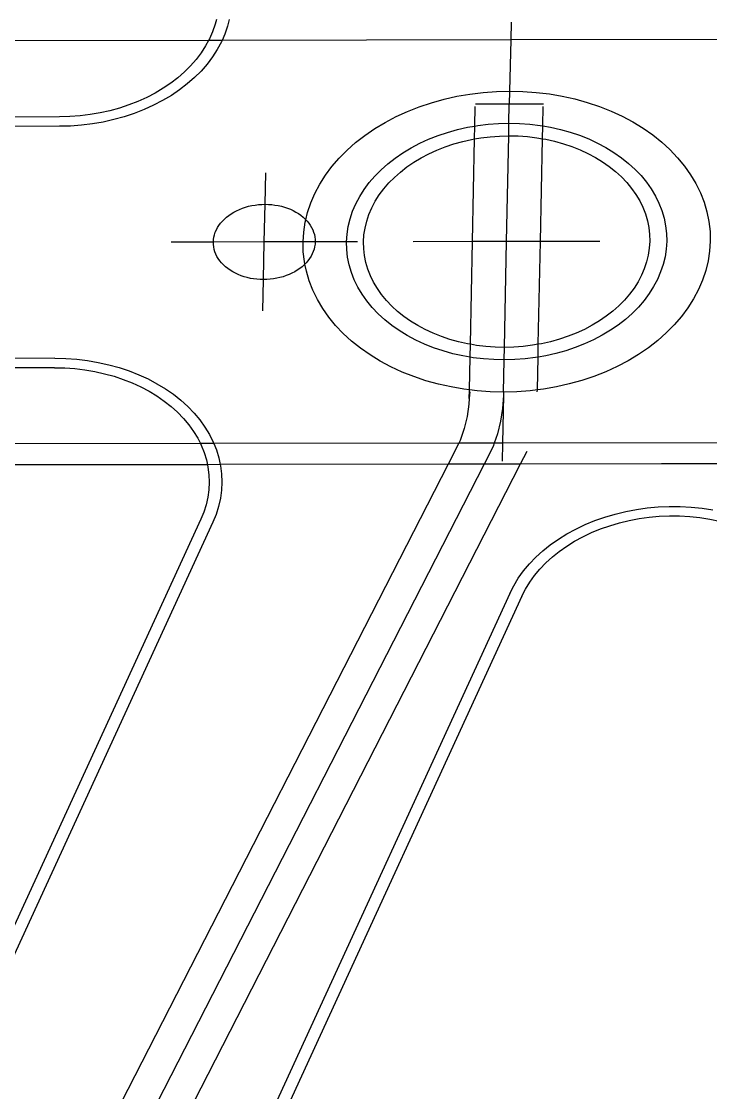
# Model space of a CAD drawing. Extents: x -83 to 83, y -28 to 43.
# Drawn here: x -78.039 to -77.9357, y -7.4987 to -7.3382 of the extents above; entities that cross this region are included whole.
import ezdxf

# ---------------------------------------------------------------- set-up
doc = ezdxf.new("R2010")
doc.units = 0
doc.layers.get('0').update_dxf_attribs({"linetype": 'CONTINUOUS'})

msp = doc.modelspace()

# ---------------------------------------------------------------- linework, layer by layer
for p, q in [((-78.00976, -7.33792), (-78.00995, -7.33865)), ((-78.00783, -7.33792), (-78.00809, -7.33894)), ((-78.00995, -7.33865), (-78.01034, -7.33975)), ((-78.00809, -7.33894), (-78.00851, -7.34013)), ((-77.9656, -7.33832), (-77.96565, -7.34099)), ((-78.01094, -7.34107), (-78.0791, -7.34118)), ((-78.01094, -7.34107), (-78.01139, -7.34189)), ((-78.01081, -7.34083), (-78.01094, -7.34107)), ((-78.00892, -7.34107), (-78.01094, -7.34107)), ((-78.01034, -7.33975), (-78.01081, -7.34083)), ((-78.00892, -7.34107), (-78.00902, -7.34129)), ((-78.00851, -7.34013), (-78.00892, -7.34107)), ((-77.96565, -7.34099), (-78.00892, -7.34107)), ((-77.96565, -7.34099), (-77.96581, -7.34865)), ((-77.87679, -7.34085), (-77.96565, -7.34099)), ((-78.01139, -7.34189), (-78.01205, -7.34291)), ((-78.00964, -7.34243), (-78.01036, -7.34354)), ((-78.00902, -7.34129), (-78.00964, -7.34243)), ((-78.0128, -7.34391), (-78.01363, -7.34486)), ((-78.01205, -7.34291), (-78.0128, -7.34391)), ((-78.01036, -7.34354), (-78.01117, -7.34462)), ((-78.01455, -7.34578), (-78.01555, -7.34665)), ((-78.01363, -7.34486), (-78.01455, -7.34578)), ((-78.01207, -7.34565), (-78.01306, -7.34664)), ((-78.01117, -7.34462), (-78.01207, -7.34565)), ((-78.01661, -7.34747), (-78.01775, -7.34824)), ((-78.01555, -7.34665), (-78.01661, -7.34747)), ((-78.01414, -7.34758), (-78.01529, -7.34847)), ((-78.01306, -7.34664), (-78.01414, -7.34758)), ((-78.01895, -7.34895), (-78.02021, -7.34961)), ((-78.01775, -7.34824), (-78.01895, -7.34895)), ((-78.01529, -7.34847), (-78.01652, -7.3493)), ((-77.97372, -7.34943), (-77.97177, -7.34909)), ((-77.97177, -7.34909), (-77.96979, -7.34885)), ((-77.96979, -7.34885), (-77.9678, -7.3487)), ((-77.9678, -7.3487), (-77.96581, -7.34865)), ((-77.96581, -7.34865), (-77.96586, -7.35062)), ((-77.96581, -7.34865), (-77.96381, -7.3487)), ((-77.96381, -7.3487), (-77.96183, -7.34884)), ((-77.96183, -7.34884), (-77.95986, -7.34907)), ((-77.95986, -7.34907), (-77.95793, -7.34941)), ((-78.02288, -7.35073), (-78.02429, -7.3512)), ((-78.02152, -7.3502), (-78.02288, -7.35073)), ((-78.02021, -7.34961), (-78.02152, -7.3502)), ((-78.01918, -7.35078), (-78.0206, -7.35143)), ((-78.01782, -7.35007), (-78.01918, -7.35078)), ((-78.01652, -7.3493), (-78.01782, -7.35007)), ((-77.97935, -7.351), (-77.97752, -7.35039)), ((-77.97752, -7.35039), (-77.97564, -7.34986)), ((-77.97564, -7.34986), (-77.97372, -7.34943)), ((-77.96586, -7.35062), (-77.97095, -7.35063)), ((-77.96591, -7.35347), (-77.96586, -7.35062)), ((-77.96075, -7.35061), (-77.96586, -7.35062)), ((-77.95793, -7.34941), (-77.95602, -7.34983)), ((-77.95602, -7.34983), (-77.95417, -7.35035)), ((-77.95417, -7.35035), (-77.95236, -7.35095)), ((-78.0302, -7.35237), (-78.03173, -7.35248)), ((-78.02869, -7.35218), (-78.0302, -7.35237)), ((-78.0272, -7.35193), (-78.02869, -7.35218)), ((-78.02573, -7.3516), (-78.0272, -7.35193)), ((-78.02429, -7.3512), (-78.02573, -7.3516)), ((-78.02207, -7.352), (-78.02359, -7.3525)), ((-78.0206, -7.35143), (-78.02207, -7.352)), ((-77.98284, -7.35248), (-77.98113, -7.3517)), ((-77.98113, -7.3517), (-77.97935, -7.351)), ((-77.97104, -7.3539), (-77.97098, -7.35096)), ((-77.96086, -7.35387), (-77.96081, -7.35094)), ((-77.95236, -7.35095), (-77.95061, -7.35165)), ((-77.95061, -7.35165), (-77.94893, -7.35242)), ((-77.94893, -7.35242), (-77.94733, -7.35328)), ((-78.03326, -7.35252), (-78.07933, -7.3526)), ((-78.03329, -7.35393), (-78.06581, -7.35398)), ((-78.03163, -7.35389), (-78.03329, -7.35393)), ((-78.03173, -7.35248), (-78.03326, -7.35252)), ((-78.02999, -7.35377), (-78.03163, -7.35389)), ((-78.02835, -7.35357), (-78.02999, -7.35377)), ((-78.02674, -7.35329), (-78.02835, -7.35357)), ((-78.02515, -7.35293), (-78.02674, -7.35329)), ((-78.02359, -7.3525), (-78.02515, -7.35293)), ((-77.98604, -7.35428), (-77.98448, -7.35334)), ((-77.98448, -7.35334), (-77.98284, -7.35248)), ((-77.97213, -7.35408), (-77.97104, -7.3539)), ((-77.97107, -7.35582), (-77.97104, -7.3539)), ((-77.97104, -7.3539), (-77.97059, -7.35382)), ((-77.97059, -7.35382), (-77.96904, -7.35363)), ((-77.96904, -7.35363), (-77.96748, -7.35351)), ((-77.96748, -7.35351), (-77.96591, -7.35347)), ((-77.96594, -7.35535), (-77.96591, -7.35347)), ((-77.96591, -7.35347), (-77.96434, -7.35351)), ((-77.96434, -7.35351), (-77.96278, -7.35362)), ((-77.96278, -7.35362), (-77.96123, -7.3538)), ((-77.96123, -7.3538), (-77.96086, -7.35387)), ((-77.9609, -7.35579), (-77.96086, -7.35387)), ((-77.96086, -7.35387), (-77.95971, -7.35406)), ((-77.94733, -7.35328), (-77.9458, -7.35421)), ((-77.9889, -7.35637), (-77.98752, -7.35529)), ((-77.98752, -7.35529), (-77.98604, -7.35428)), ((-77.97795, -7.35587), (-77.97655, -7.35532)), ((-77.97655, -7.35532), (-77.97511, -7.35484)), ((-77.97511, -7.35484), (-77.97364, -7.35442)), ((-77.97364, -7.35442), (-77.97213, -7.35408)), ((-77.97013, -7.35566), (-77.96875, -7.35549)), ((-77.96875, -7.35549), (-77.96735, -7.35539)), ((-77.96735, -7.35539), (-77.96594, -7.35535)), ((-77.96626, -7.3712), (-77.96594, -7.35535)), ((-77.96594, -7.35535), (-77.96454, -7.35538)), ((-77.96454, -7.35538), (-77.96315, -7.35548)), ((-77.96315, -7.35548), (-77.96176, -7.35565)), ((-77.96176, -7.35565), (-77.9609, -7.35579)), ((-77.95971, -7.35406), (-77.95821, -7.3544)), ((-77.95821, -7.3544), (-77.95675, -7.3548)), ((-77.95675, -7.3548), (-77.95533, -7.35528)), ((-77.95533, -7.35528), (-77.95396, -7.35583)), ((-77.9458, -7.35421), (-77.94436, -7.35522)), ((-77.94436, -7.35522), (-77.94302, -7.35629)), ((-77.99019, -7.35751), (-77.9889, -7.35637)), ((-77.98181, -7.3579), (-77.98058, -7.35716)), ((-77.98058, -7.35716), (-77.97929, -7.35648)), ((-77.97929, -7.35648), (-77.97795, -7.35587)), ((-77.97671, -7.35749), (-77.97546, -7.357)), ((-77.97546, -7.357), (-77.97418, -7.35657)), ((-77.97418, -7.35657), (-77.97285, -7.3562)), ((-77.97285, -7.3562), (-77.97151, -7.3559)), ((-77.97151, -7.3559), (-77.97107, -7.35582)), ((-77.97139, -7.37121), (-77.97107, -7.35582)), ((-77.97107, -7.35582), (-77.97013, -7.35566)), ((-77.96121, -7.37119), (-77.9609, -7.35579)), ((-77.9609, -7.35579), (-77.9604, -7.35588)), ((-77.9604, -7.35588), (-77.95907, -7.35618)), ((-77.95907, -7.35618), (-77.95776, -7.35654)), ((-77.95776, -7.35654), (-77.95649, -7.35697)), ((-77.95649, -7.35697), (-77.95526, -7.35746)), ((-77.95396, -7.35583), (-77.95264, -7.35644)), ((-77.95264, -7.35644), (-77.95137, -7.35711)), ((-77.95137, -7.35711), (-77.95018, -7.35784)), ((-77.94302, -7.35629), (-77.94178, -7.35743)), ((-77.99246, -7.35997), (-77.99138, -7.35871)), ((-77.99138, -7.35871), (-77.99019, -7.35751)), ((-77.98407, -7.35954), (-77.98298, -7.35869)), ((-77.98298, -7.35869), (-77.98181, -7.3579)), ((-77.98017, -7.35931), (-77.97907, -7.35865)), ((-77.97907, -7.35865), (-77.97791, -7.35804)), ((-77.97791, -7.35804), (-77.97671, -7.35749)), ((-77.95526, -7.35746), (-77.95408, -7.358)), ((-77.95408, -7.358), (-77.95295, -7.3586)), ((-77.95295, -7.3586), (-77.95188, -7.35926)), ((-77.95018, -7.35784), (-77.94905, -7.35864)), ((-77.94905, -7.35864), (-77.94799, -7.35948)), ((-77.94178, -7.35743), (-77.94064, -7.35863)), ((-77.94064, -7.35863), (-77.93961, -7.35988)), ((-77.99343, -7.36127), (-77.99246, -7.35997)), ((-77.98601, -7.36138), (-77.98508, -7.36044)), ((-77.98508, -7.36044), (-77.98407, -7.35954)), ((-77.98218, -7.36078), (-77.9812, -7.36002)), ((-77.9812, -7.36002), (-77.98017, -7.35931)), ((-77.95188, -7.35926), (-77.95087, -7.35997)), ((-77.95087, -7.35997), (-77.94993, -7.36072)), ((-77.94799, -7.35948), (-77.94701, -7.36038)), ((-77.94701, -7.36038), (-77.94612, -7.36132)), ((-77.93961, -7.35988), (-77.93869, -7.36118)), ((-78.00247, -7.36562), (-78.00238, -7.36092)), ((-77.99428, -7.36262), (-77.99343, -7.36127)), ((-77.98686, -7.36237), (-77.98601, -7.36138)), ((-77.98392, -7.36242), (-77.98309, -7.36158)), ((-77.98309, -7.36158), (-77.98218, -7.36078)), ((-77.94993, -7.36072), (-77.94905, -7.36152)), ((-77.94905, -7.36152), (-77.94825, -7.36236)), ((-77.94612, -7.36132), (-77.94531, -7.3623)), ((-77.93869, -7.36118), (-77.9379, -7.36252)), ((-77.99501, -7.364), (-77.99428, -7.36262)), ((-77.98829, -7.36445), (-77.98762, -7.36339)), ((-77.98762, -7.36339), (-77.98686, -7.36237)), ((-77.98536, -7.36422), (-77.98468, -7.3633)), ((-77.98468, -7.3633), (-77.98392, -7.36242)), ((-77.94825, -7.36236), (-77.94753, -7.36324)), ((-77.94753, -7.36324), (-77.94688, -7.36416)), ((-77.94531, -7.3623), (-77.94459, -7.36332)), ((-77.94459, -7.36332), (-77.94396, -7.36438)), ((-77.9379, -7.36252), (-77.93722, -7.3639)), ((-77.99562, -7.36541), (-77.99501, -7.364)), ((-77.98887, -7.36554), (-77.98829, -7.36445)), ((-77.98647, -7.36614), (-77.98596, -7.36517)), ((-77.98596, -7.36517), (-77.98536, -7.36422)), ((-77.94688, -7.36416), (-77.94632, -7.3651)), ((-77.94632, -7.3651), (-77.94585, -7.36607)), ((-77.94396, -7.36438), (-77.94343, -7.36546)), ((-77.93722, -7.3639), (-77.93667, -7.36531)), ((-78.00753, -7.36703), (-78.00714, -7.36679)), ((-78.00714, -7.36679), (-78.00673, -7.36658)), ((-78.00673, -7.36658), (-78.0063, -7.36638)), ((-78.0063, -7.36638), (-78.00586, -7.36621)), ((-78.00586, -7.36621), (-78.0054, -7.36606)), ((-78.0054, -7.36606), (-78.00493, -7.36592)), ((-78.00493, -7.36592), (-78.00445, -7.36582)), ((-78.00445, -7.36582), (-78.00396, -7.36573)), ((-78.00396, -7.36573), (-78.00347, -7.36567)), ((-78.00347, -7.36567), (-78.00297, -7.36563)), ((-78.00297, -7.36563), (-78.00247, -7.36562)), ((-78.00259, -7.37126), (-78.00247, -7.36562)), ((-78.00247, -7.36562), (-78.00197, -7.36563)), ((-78.00197, -7.36563), (-78.00148, -7.36567)), ((-78.00148, -7.36567), (-78.00099, -7.36573)), ((-78.00099, -7.36573), (-78.0005, -7.36581)), ((-78.0005, -7.36581), (-78.00003, -7.36592)), ((-78.00003, -7.36592), (-77.99956, -7.36605)), ((-77.99956, -7.36605), (-77.99911, -7.3662)), ((-77.99911, -7.3662), (-77.99867, -7.36637)), ((-77.99867, -7.36637), (-77.99825, -7.36656)), ((-77.99825, -7.36656), (-77.99785, -7.36678)), ((-77.99785, -7.36678), (-77.99747, -7.36701)), ((-77.99636, -7.36792), (-77.9961, -7.36685)), ((-77.9961, -7.36685), (-77.99562, -7.36541)), ((-77.98972, -7.36778), (-77.98935, -7.36665)), ((-77.98935, -7.36665), (-77.98887, -7.36554)), ((-77.9869, -7.36713), (-77.98647, -7.36614)), ((-77.94585, -7.36607), (-77.94546, -7.36706)), ((-77.94343, -7.36546), (-77.943, -7.36657)), ((-77.943, -7.36657), (-77.94266, -7.3677)), ((-77.93667, -7.36531), (-77.93625, -7.36675)), ((-77.93625, -7.36675), (-77.93595, -7.36821)), ((-78.00938, -7.36878), (-78.00914, -7.36845)), ((-78.00914, -7.36845), (-78.00887, -7.36814)), ((-78.00887, -7.36814), (-78.00857, -7.36784)), ((-78.00857, -7.36784), (-78.00825, -7.36755)), ((-78.00825, -7.36755), (-78.0079, -7.36728)), ((-78.0079, -7.36728), (-78.00753, -7.36703)), ((-77.99747, -7.36701), (-77.99711, -7.36726)), ((-77.99711, -7.36726), (-77.99678, -7.36753)), ((-77.99678, -7.36753), (-77.99647, -7.36782)), ((-77.99668, -7.36977), (-77.99646, -7.36831)), ((-77.99647, -7.36782), (-77.99636, -7.36792)), ((-77.99646, -7.36831), (-77.99636, -7.36792)), ((-77.99636, -7.36792), (-77.99618, -7.36812)), ((-77.99618, -7.36812), (-77.99592, -7.36843)), ((-77.99592, -7.36843), (-77.9957, -7.36875)), ((-77.99, -7.36892), (-77.98972, -7.36778)), ((-77.98749, -7.36917), (-77.98724, -7.36814)), ((-77.98724, -7.36814), (-77.9869, -7.36713)), ((-77.94546, -7.36706), (-77.94516, -7.36807)), ((-77.94516, -7.36807), (-77.94496, -7.3691)), ((-77.94266, -7.3677), (-77.94243, -7.36885)), ((-77.93595, -7.36821), (-77.93578, -7.36967)), ((-78.01005, -7.37017), (-78.00993, -7.36981)), ((-78.00993, -7.36981), (-78.00977, -7.36946)), ((-78.00977, -7.36946), (-78.00959, -7.36911)), ((-78.00959, -7.36911), (-78.00938, -7.36878)), ((-77.99678, -7.37125), (-77.99668, -7.36977)), ((-77.9957, -7.36875), (-77.9955, -7.36909)), ((-77.9955, -7.36909), (-77.99533, -7.36943)), ((-77.99533, -7.36943), (-77.99519, -7.36979)), ((-77.99519, -7.36979), (-77.99508, -7.37015)), ((-77.99026, -7.37124), (-77.99018, -7.37008)), ((-77.99018, -7.37008), (-77.99, -7.36892)), ((-77.98765, -7.3702), (-77.98749, -7.36917)), ((-77.94496, -7.3691), (-77.94484, -7.37013)), ((-77.94243, -7.36885), (-77.9423, -7.37)), ((-77.9423, -7.37), (-77.94227, -7.37116)), ((-77.93578, -7.36967), (-77.93575, -7.37115)), ((-78.01022, -7.37127), (-78.01657, -7.37128)), ((-78.01022, -7.37127), (-78.01019, -7.3709)), ((-78.00259, -7.37126), (-78.01022, -7.37127)), ((-78.01021, -7.37164), (-78.01022, -7.37127)), ((-78.01017, -7.37201), (-78.01021, -7.37164)), ((-78.01019, -7.3709), (-78.01014, -7.37054)), ((-78.01014, -7.37054), (-78.01005, -7.37017)), ((-78.0027, -7.3769), (-78.00259, -7.37126)), ((-77.99678, -7.37125), (-78.00259, -7.37126)), ((-77.99674, -7.37272), (-77.99678, -7.37125)), ((-77.99496, -7.37125), (-77.99678, -7.37125)), ((-77.99508, -7.37015), (-77.99501, -7.37051)), ((-77.99498, -7.37161), (-77.99504, -7.37198)), ((-77.99501, -7.37051), (-77.99497, -7.37088)), ((-77.99496, -7.37125), (-77.99498, -7.37161)), ((-77.99497, -7.37088), (-77.99496, -7.37125)), ((-77.99026, -7.37124), (-77.99496, -7.37125)), ((-77.99023, -7.3724), (-77.99026, -7.37124)), ((-77.9886, -7.37124), (-77.99026, -7.37124)), ((-77.98771, -7.37123), (-77.98765, -7.3702)), ((-77.98769, -7.37227), (-77.98771, -7.37123)), ((-77.97139, -7.37121), (-77.98025, -7.37122)), ((-77.9717, -7.38659), (-77.97139, -7.37121)), ((-77.96626, -7.3712), (-77.97139, -7.37121)), ((-77.96658, -7.38705), (-77.96626, -7.3712)), ((-77.96121, -7.37119), (-77.96626, -7.3712)), ((-77.96152, -7.38659), (-77.96121, -7.37119)), ((-77.95228, -7.37118), (-77.96121, -7.37119)), ((-77.94481, -7.37116), (-77.94488, -7.3722)), ((-77.94484, -7.37013), (-77.94481, -7.37116)), ((-77.94227, -7.37116), (-77.94235, -7.37232)), ((-77.93575, -7.37115), (-77.93584, -7.37262)), ((-78.01009, -7.37237), (-78.01017, -7.37201)), ((-78.00999, -7.37273), (-78.01009, -7.37237)), ((-78.00985, -7.37308), (-78.00999, -7.37273)), ((-78.00968, -7.37343), (-78.00985, -7.37308)), ((-77.99658, -7.37419), (-77.99674, -7.37272)), ((-77.9954, -7.37306), (-77.99558, -7.3734)), ((-77.99525, -7.37271), (-77.9954, -7.37306)), ((-77.99513, -7.37235), (-77.99525, -7.37271)), ((-77.99504, -7.37198), (-77.99513, -7.37235)), ((-77.9901, -7.37355), (-77.99023, -7.3724)), ((-77.98757, -7.3733), (-77.98769, -7.37227)), ((-77.98736, -7.37433), (-77.98757, -7.3733)), ((-77.94504, -7.37323), (-77.94529, -7.37426)), ((-77.94488, -7.3722), (-77.94504, -7.37323)), ((-77.94235, -7.37232), (-77.94252, -7.37347)), ((-77.93584, -7.37262), (-77.93607, -7.37409)), ((-78.00948, -7.37376), (-78.00968, -7.37343)), ((-78.00925, -7.37409), (-78.00948, -7.37376)), ((-78.00899, -7.3744), (-78.00925, -7.37409)), ((-78.00871, -7.3747), (-78.00899, -7.3744)), ((-78.0084, -7.37498), (-78.00871, -7.3747)), ((-77.9966, -7.37468), (-77.99693, -7.37497)), ((-77.9965, -7.37457), (-77.9966, -7.37468)), ((-77.9965, -7.37457), (-77.99658, -7.37419)), ((-77.99631, -7.37438), (-77.9965, -7.37457)), ((-77.99628, -7.37565), (-77.9965, -7.37457)), ((-77.99604, -7.37407), (-77.99631, -7.37438)), ((-77.9958, -7.37374), (-77.99604, -7.37407)), ((-77.99558, -7.3734), (-77.9958, -7.37374)), ((-77.98986, -7.3747), (-77.9901, -7.37355)), ((-77.98953, -7.37583), (-77.98986, -7.3747)), ((-77.98706, -7.37534), (-77.98736, -7.37433)), ((-77.94529, -7.37426), (-77.94563, -7.37527)), ((-77.9428, -7.37462), (-77.94318, -7.37575)), ((-77.94252, -7.37347), (-77.9428, -7.37462)), ((-77.93607, -7.37409), (-77.93642, -7.37555)), ((-78.00806, -7.37525), (-78.0084, -7.37498)), ((-78.0077, -7.37551), (-78.00806, -7.37525)), ((-78.00732, -7.37574), (-78.0077, -7.37551)), ((-78.00692, -7.37595), (-78.00732, -7.37574)), ((-78.0065, -7.37615), (-78.00692, -7.37595)), ((-78.00606, -7.37632), (-78.0065, -7.37615)), ((-78.00561, -7.37647), (-78.00606, -7.37632)), ((-78.00515, -7.3766), (-78.00561, -7.37647)), ((-77.99977, -7.37646), (-78.00024, -7.37659)), ((-77.99932, -7.37631), (-77.99977, -7.37646)), ((-77.99887, -7.37613), (-77.99932, -7.37631)), ((-77.99844, -7.37594), (-77.99887, -7.37613)), ((-77.99803, -7.37572), (-77.99844, -7.37594)), ((-77.99764, -7.37549), (-77.99803, -7.37572)), ((-77.99727, -7.37524), (-77.99764, -7.37549)), ((-77.99693, -7.37497), (-77.99727, -7.37524)), ((-77.99586, -7.37708), (-77.99628, -7.37565)), ((-77.9891, -7.37694), (-77.98953, -7.37583)), ((-77.98668, -7.37633), (-77.98706, -7.37534)), ((-77.9862, -7.3773), (-77.98668, -7.37633)), ((-77.94605, -7.37626), (-77.94657, -7.37723)), ((-77.94563, -7.37527), (-77.94605, -7.37626)), ((-77.94318, -7.37575), (-77.94366, -7.37686)), ((-77.93642, -7.37555), (-77.93691, -7.37699)), ((-78.00467, -7.37671), (-78.00515, -7.3766)), ((-78.00419, -7.37679), (-78.00467, -7.37671)), ((-78.0037, -7.37685), (-78.00419, -7.37679)), ((-78.0032, -7.37688), (-78.0037, -7.37685)), ((-78.0027, -7.3769), (-78.0032, -7.37688)), ((-78.0028, -7.38159), (-78.0027, -7.3769)), ((-78.0022, -7.37688), (-78.0027, -7.3769)), ((-78.0017, -7.37685), (-78.0022, -7.37688)), ((-78.00121, -7.37679), (-78.0017, -7.37685)), ((-78.00072, -7.3767), (-78.00121, -7.37679)), ((-78.00024, -7.37659), (-78.00072, -7.3767)), ((-77.9953, -7.37849), (-77.99586, -7.37708)), ((-77.98857, -7.37802), (-77.9891, -7.37694)), ((-77.98794, -7.37908), (-77.98857, -7.37802)), ((-77.98564, -7.37824), (-77.9862, -7.3773)), ((-77.94657, -7.37723), (-77.94717, -7.37818)), ((-77.94423, -7.37795), (-77.9449, -7.379)), ((-77.94366, -7.37686), (-77.94423, -7.37795)), ((-77.93691, -7.37699), (-77.93751, -7.3784)), ((-77.99463, -7.37987), (-77.9953, -7.37849)), ((-77.98722, -7.3801), (-77.98794, -7.37908)), ((-77.985, -7.37915), (-77.98564, -7.37824)), ((-77.98428, -7.38003), (-77.985, -7.37915)), ((-77.94785, -7.37909), (-77.94861, -7.37998)), ((-77.94717, -7.37818), (-77.94785, -7.37909)), ((-77.9449, -7.379), (-77.94566, -7.38003)), ((-77.93751, -7.3784), (-77.93825, -7.37978)), ((-77.99383, -7.38122), (-77.99463, -7.37987)), ((-77.99292, -7.38252), (-77.99383, -7.38122)), ((-77.98641, -7.38108), (-77.98722, -7.3801)), ((-77.98552, -7.38202), (-77.98641, -7.38108)), ((-77.98348, -7.38088), (-77.98428, -7.38003)), ((-77.9826, -7.38168), (-77.98348, -7.38088)), ((-77.94944, -7.38082), (-77.95035, -7.38162)), ((-77.94861, -7.37998), (-77.94944, -7.38082)), ((-77.94651, -7.38102), (-77.94745, -7.38196)), ((-77.94566, -7.38003), (-77.94651, -7.38102)), ((-77.9391, -7.38113), (-77.94006, -7.38243)), ((-77.93825, -7.37978), (-77.9391, -7.38113)), ((-77.99189, -7.38377), (-77.99292, -7.38252)), ((-77.98454, -7.38292), (-77.98552, -7.38202)), ((-77.98348, -7.38376), (-77.98454, -7.38292)), ((-77.98166, -7.38243), (-77.9826, -7.38168)), ((-77.98065, -7.38314), (-77.98166, -7.38243)), ((-77.95132, -7.38238), (-77.95236, -7.38309)), ((-77.95035, -7.38162), (-77.95132, -7.38238)), ((-77.94846, -7.38286), (-77.94955, -7.38371)), ((-77.94745, -7.38196), (-77.94846, -7.38286)), ((-77.94006, -7.38243), (-77.94114, -7.38368)), ((-77.99075, -7.38497), (-77.99189, -7.38377)), ((-77.98235, -7.38455), (-77.98348, -7.38376)), ((-77.97957, -7.3838), (-77.98065, -7.38314)), ((-77.97845, -7.3844), (-77.97957, -7.3838)), ((-77.97727, -7.38494), (-77.97845, -7.3844)), ((-77.95461, -7.38436), (-77.95582, -7.38491)), ((-77.95346, -7.38375), (-77.95461, -7.38436)), ((-77.95236, -7.38309), (-77.95346, -7.38375)), ((-77.95071, -7.3845), (-77.95194, -7.38524)), ((-77.94955, -7.38371), (-77.95071, -7.3845)), ((-77.94114, -7.38368), (-77.94233, -7.38489)), ((-77.98951, -7.3861), (-77.99075, -7.38497)), ((-77.98816, -7.38718), (-77.98951, -7.3861)), ((-77.98115, -7.38529), (-77.98235, -7.38455)), ((-77.97989, -7.38596), (-77.98115, -7.38529)), ((-77.97857, -7.38657), (-77.97989, -7.38596)), ((-77.97604, -7.38543), (-77.97727, -7.38494)), ((-77.97477, -7.38586), (-77.97604, -7.38543)), ((-77.97346, -7.38622), (-77.97477, -7.38586)), ((-77.95835, -7.38583), (-77.95967, -7.3862)), ((-77.95706, -7.3854), (-77.95835, -7.38583)), ((-77.95582, -7.38491), (-77.95706, -7.3854)), ((-77.95323, -7.38592), (-77.95458, -7.38653)), ((-77.95194, -7.38524), (-77.95323, -7.38592)), ((-77.94362, -7.38603), (-77.94501, -7.38711)), ((-77.94233, -7.38489), (-77.94362, -7.38603)), ((-77.98673, -7.38819), (-77.98816, -7.38718)), ((-77.9772, -7.38712), (-77.97857, -7.38657)), ((-77.97578, -7.38759), (-77.9772, -7.38712)), ((-77.97431, -7.388), (-77.97578, -7.38759)), ((-77.97212, -7.38652), (-77.97346, -7.38622)), ((-77.9717, -7.38659), (-77.97212, -7.38652)), ((-77.97173, -7.38852), (-77.9717, -7.38659)), ((-77.97076, -7.38675), (-77.9717, -7.38659)), ((-77.96938, -7.38692), (-77.97076, -7.38675)), ((-77.96799, -7.38702), (-77.96938, -7.38692)), ((-77.96658, -7.38705), (-77.96799, -7.38702)), ((-77.96662, -7.38893), (-77.96658, -7.38705)), ((-77.96518, -7.38701), (-77.96658, -7.38705)), ((-77.96378, -7.38691), (-77.96518, -7.38701)), ((-77.96239, -7.38674), (-77.96378, -7.38691)), ((-77.96152, -7.38659), (-77.96239, -7.38674)), ((-77.96156, -7.38852), (-77.96152, -7.38659)), ((-77.96102, -7.3865), (-77.96152, -7.38659)), ((-77.95967, -7.3862), (-77.96102, -7.3865)), ((-77.95741, -7.38756), (-77.95889, -7.38797)), ((-77.95597, -7.38708), (-77.95741, -7.38756)), ((-77.95458, -7.38653), (-77.95597, -7.38708)), ((-77.94501, -7.38711), (-77.94649, -7.38812)), ((-78.03399, -7.38869), (-78.06651, -7.38874)), ((-78.03399, -7.38869), (-78.03234, -7.38873)), ((-78.03234, -7.38873), (-78.0307, -7.38884)), ((-78.0307, -7.38884), (-78.02907, -7.38904)), ((-78.02907, -7.38904), (-78.02747, -7.38931)), ((-78.02747, -7.38931), (-78.02589, -7.38966)), ((-77.9852, -7.38912), (-77.98673, -7.38819)), ((-77.9836, -7.38998), (-77.9852, -7.38912)), ((-77.97282, -7.38833), (-77.97431, -7.388)), ((-77.97173, -7.38852), (-77.97282, -7.38833)), ((-77.97183, -7.39342), (-77.97173, -7.38852)), ((-77.9713, -7.3886), (-77.97173, -7.38852)), ((-77.96975, -7.38878), (-77.9713, -7.3886)), ((-77.96819, -7.38889), (-77.96975, -7.38878)), ((-77.96662, -7.38893), (-77.96819, -7.38889)), ((-77.96672, -7.39375), (-77.96662, -7.38893)), ((-77.96505, -7.38889), (-77.96662, -7.38893)), ((-77.96349, -7.38877), (-77.96505, -7.38889)), ((-77.96193, -7.38858), (-77.96349, -7.38877)), ((-77.96156, -7.38852), (-77.96193, -7.38858)), ((-77.96166, -7.39342), (-77.96156, -7.38852)), ((-77.9604, -7.38831), (-77.96156, -7.38852)), ((-77.95889, -7.38797), (-77.9604, -7.38831)), ((-77.94805, -7.38906), (-77.94969, -7.38992)), ((-77.94649, -7.38812), (-77.94805, -7.38906)), ((-78.03402, -7.3901), (-78.08009, -7.39018)), ((-78.03402, -7.3901), (-78.03249, -7.39013)), ((-78.03249, -7.39013), (-78.03097, -7.39024)), ((-78.03097, -7.39024), (-78.02947, -7.39042)), ((-78.02947, -7.39042), (-78.02798, -7.39067)), ((-78.02798, -7.39067), (-78.02653, -7.391)), ((-78.02589, -7.38966), (-78.02435, -7.39009)), ((-78.02435, -7.39009), (-78.02285, -7.39058)), ((-78.02285, -7.39058), (-78.0214, -7.39115)), ((-77.98192, -7.39075), (-77.9836, -7.38998)), ((-77.98017, -7.39144), (-77.98192, -7.39075)), ((-77.9514, -7.3907), (-77.95318, -7.3914)), ((-77.94969, -7.38992), (-77.9514, -7.3907)), ((-78.02653, -7.391), (-78.0251, -7.39139)), ((-78.0251, -7.39139), (-78.02372, -7.39185)), ((-78.02372, -7.39185), (-78.02238, -7.39238)), ((-78.02238, -7.39238), (-78.02109, -7.39297)), ((-78.0214, -7.39115), (-78.02001, -7.39179)), ((-78.02001, -7.39179), (-78.01868, -7.3925)), ((-78.01868, -7.3925), (-78.01741, -7.39327)), ((-77.97836, -7.39205), (-77.98017, -7.39144)), ((-77.9765, -7.39257), (-77.97836, -7.39205)), ((-77.9746, -7.39299), (-77.9765, -7.39257)), ((-77.95689, -7.39253), (-77.95881, -7.39297)), ((-77.95501, -7.39201), (-77.95689, -7.39253)), ((-77.95318, -7.3914), (-77.95501, -7.39201)), ((-78.02109, -7.39297), (-78.01985, -7.39362)), ((-78.01985, -7.39362), (-78.01868, -7.39433)), ((-78.01741, -7.39327), (-78.01622, -7.39409)), ((-78.01622, -7.39409), (-78.0151, -7.39498)), ((-77.97266, -7.39332), (-77.9746, -7.39299)), ((-77.97183, -7.39342), (-77.97266, -7.39332)), ((-77.97186, -7.39471), (-77.97183, -7.39342)), ((-77.97179, -7.39373), (-77.97186, -7.39471)), ((-77.9707, -7.39356), (-77.97183, -7.39342)), ((-77.96871, -7.3937), (-77.9707, -7.39356)), ((-77.96672, -7.39375), (-77.96871, -7.3937)), ((-77.96672, -7.39375), (-77.96674, -7.39428)), ((-77.96472, -7.3937), (-77.96672, -7.39375)), ((-77.96273, -7.39355), (-77.96472, -7.3937)), ((-77.96166, -7.39342), (-77.96273, -7.39355)), ((-77.96167, -7.39371), (-77.96166, -7.39342)), ((-77.96076, -7.3933), (-77.96166, -7.39342)), ((-77.95881, -7.39297), (-77.96076, -7.3933)), ((-78.01868, -7.39433), (-78.01758, -7.3951)), ((-78.01758, -7.3951), (-78.01654, -7.39592)), ((-78.0151, -7.39498), (-78.01406, -7.39592)), ((-77.97191, -7.39557), (-77.97219, -7.3974)), ((-77.97186, -7.39471), (-77.97191, -7.39557)), ((-77.96674, -7.39428), (-77.96687, -7.3962)), ((-77.96674, -7.39428), (-77.96687, -7.40141)), ((-78.01654, -7.39592), (-78.01558, -7.39678)), ((-78.01558, -7.39678), (-78.0147, -7.3977)), ((-78.01406, -7.39592), (-78.01311, -7.3969)), ((-78.01311, -7.3969), (-78.01225, -7.39793)), ((-77.96687, -7.3962), (-77.96717, -7.39812)), ((-78.0147, -7.3977), (-78.01391, -7.39865)), ((-78.01391, -7.39865), (-78.0132, -7.39964)), ((-78.01225, -7.39793), (-78.01148, -7.399)), ((-77.97219, -7.3974), (-77.97264, -7.39923)), ((-77.96717, -7.39812), (-77.96764, -7.40002)), ((-78.0132, -7.39964), (-78.01257, -7.40066)), ((-78.01148, -7.399), (-78.01081, -7.40011)), ((-78.01081, -7.40011), (-78.01024, -7.40125)), ((-77.97264, -7.39923), (-77.97324, -7.40102)), ((-77.96764, -7.40002), (-77.96811, -7.40141)), ((-78.01217, -7.40148), (-78.08033, -7.40159)), ((-78.01257, -7.40066), (-78.01217, -7.40148)), ((-78.01217, -7.40148), (-78.01205, -7.40172)), ((-78.01014, -7.40148), (-78.01217, -7.40148)), ((-78.01205, -7.40172), (-78.01161, -7.40279)), ((-78.01024, -7.40125), (-78.01014, -7.40148)), ((-77.97344, -7.40142), (-78.01014, -7.40148)), ((-78.01014, -7.40148), (-78.00977, -7.40241)), ((-77.97344, -7.40142), (-77.97505, -7.40457)), ((-77.97324, -7.40102), (-77.97344, -7.40142)), ((-77.96811, -7.40141), (-77.97344, -7.40142)), ((-77.96828, -7.4019), (-77.96964, -7.40456)), ((-77.96811, -7.40141), (-77.96828, -7.4019)), ((-77.96687, -7.40141), (-77.96811, -7.40141)), ((-77.96687, -7.40141), (-77.96693, -7.40408)), ((-77.878, -7.40126), (-77.96687, -7.40141)), ((-78.01161, -7.40279), (-78.01127, -7.40389)), ((-78.00977, -7.40241), (-78.0094, -7.4036)), ((-78.0094, -7.4036), (-78.00918, -7.40462)), ((-77.96326, -7.40265), (-77.96423, -7.40455)), ((-78.01427, -7.40463), (-78.08039, -7.40474)), ((-77.97505, -7.40457), (-78.02785, -7.50762)), ((-77.96964, -7.40456), (-78.02309, -7.50889)), ((-77.96423, -7.40455), (-78.01834, -7.51017)), ((-78.01111, -7.40463), (-78.01427, -7.40463)), ((-78.01127, -7.40389), (-78.01111, -7.40463)), ((-78.00918, -7.40462), (-78.01111, -7.40463)), ((-78.01111, -7.40463), (-78.01103, -7.405)), ((-78.01103, -7.405), (-78.01089, -7.40613)), ((-77.97505, -7.40457), (-78.00918, -7.40462)), ((-78.00918, -7.40462), (-78.00914, -7.4048)), ((-78.00914, -7.4048), (-78.00898, -7.40602)), ((-77.96964, -7.40456), (-77.97505, -7.40457)), ((-77.96423, -7.40455), (-77.96964, -7.40456)), ((-77.94307, -7.40451), (-77.96423, -7.40455)), ((-77.87807, -7.40441), (-77.94307, -7.40451)), ((-78.01089, -7.40613), (-78.01085, -7.40726)), ((-78.00898, -7.40602), (-78.00894, -7.40724)), ((-78.0109, -7.40838), (-78.01106, -7.40951)), ((-78.01085, -7.40726), (-78.0109, -7.40838)), ((-78.009, -7.40846), (-78.00917, -7.40967)), ((-78.00894, -7.40724), (-78.009, -7.40846)), ((-78.01106, -7.40951), (-78.01131, -7.41063)), ((-78.00917, -7.40967), (-78.00944, -7.41088)), ((-78.01166, -7.41173), (-78.01211, -7.41282)), ((-78.01131, -7.41063), (-78.01166, -7.41173)), ((-78.00944, -7.41088), (-78.00982, -7.41208)), ((-77.94999, -7.41203), (-77.94841, -7.41165)), ((-77.94841, -7.41165), (-77.94681, -7.41134)), ((-77.94681, -7.41134), (-77.94518, -7.41112)), ((-77.94518, -7.41112), (-77.94353, -7.41097)), ((-77.94353, -7.41097), (-77.94188, -7.4109)), ((-77.94188, -7.4109), (-77.94023, -7.41091)), ((-77.94023, -7.41091), (-77.93858, -7.411)), ((-77.93858, -7.411), (-77.93695, -7.41117)), ((-77.93695, -7.41117), (-77.93534, -7.41142)), ((-78.01211, -7.41282), (-78.07206, -7.54327)), ((-78.0103, -7.41325), (-78.06926, -7.54154)), ((-78.00982, -7.41208), (-78.0103, -7.41325)), ((-77.95449, -7.41361), (-77.95304, -7.41301)), ((-77.95304, -7.41301), (-77.95154, -7.41248)), ((-77.95154, -7.41248), (-77.94999, -7.41203)), ((-77.9508, -7.41377), (-77.94937, -7.41335)), ((-77.94937, -7.41335), (-77.94791, -7.413)), ((-77.94791, -7.413), (-77.94642, -7.41272)), ((-77.94642, -7.41272), (-77.94492, -7.41251)), ((-77.94492, -7.41251), (-77.9434, -7.41237)), ((-77.9434, -7.41237), (-77.94187, -7.41231)), ((-77.94187, -7.41231), (-77.94034, -7.41232)), ((-77.94034, -7.41232), (-77.93882, -7.4124)), ((-77.93882, -7.4124), (-77.93731, -7.41256)), ((-77.93731, -7.41256), (-77.93581, -7.41279)), ((-77.93581, -7.41279), (-77.93435, -7.41309)), ((-77.95851, -7.41579), (-77.95724, -7.415)), ((-77.95724, -7.415), (-77.9559, -7.41427)), ((-77.9559, -7.41427), (-77.95449, -7.41361)), ((-77.95483, -7.41543), (-77.95354, -7.41481)), ((-77.95354, -7.41481), (-77.95219, -7.41426)), ((-77.95219, -7.41426), (-77.9508, -7.41377)), ((-77.96085, -7.41755), (-77.95972, -7.41665)), ((-77.95972, -7.41665), (-77.95851, -7.41579)), ((-77.95725, -7.41684), (-77.95607, -7.4161)), ((-77.95607, -7.4161), (-77.95483, -7.41543)), ((-77.96189, -7.41851), (-77.96085, -7.41755)), ((-77.95941, -7.41846), (-77.95837, -7.41762)), ((-77.95837, -7.41762), (-77.95725, -7.41684)), ((-77.96373, -7.42056), (-77.96286, -7.41951)), ((-77.96286, -7.41951), (-77.96189, -7.41851)), ((-77.96127, -7.42028), (-77.96038, -7.41935)), ((-77.96038, -7.41935), (-77.95941, -7.41846)), ((-77.96451, -7.42165), (-77.96373, -7.42056)), ((-77.9628, -7.42225), (-77.96208, -7.42125)), ((-77.96208, -7.42125), (-77.96127, -7.42028)), ((-77.96578, -7.42392), (-77.96519, -7.42277)), ((-77.96519, -7.42277), (-77.96451, -7.42165)), ((-77.96343, -7.42329), (-77.9628, -7.42225)), ((-77.96397, -7.42435), (-78.02014, -7.54659)), ((-77.96578, -7.42392), (-78.01826, -7.53813)), ((-77.96397, -7.42435), (-77.96343, -7.42329))]:
    msp.add_line(p, q)

doc.saveas('drawing.dxf')
